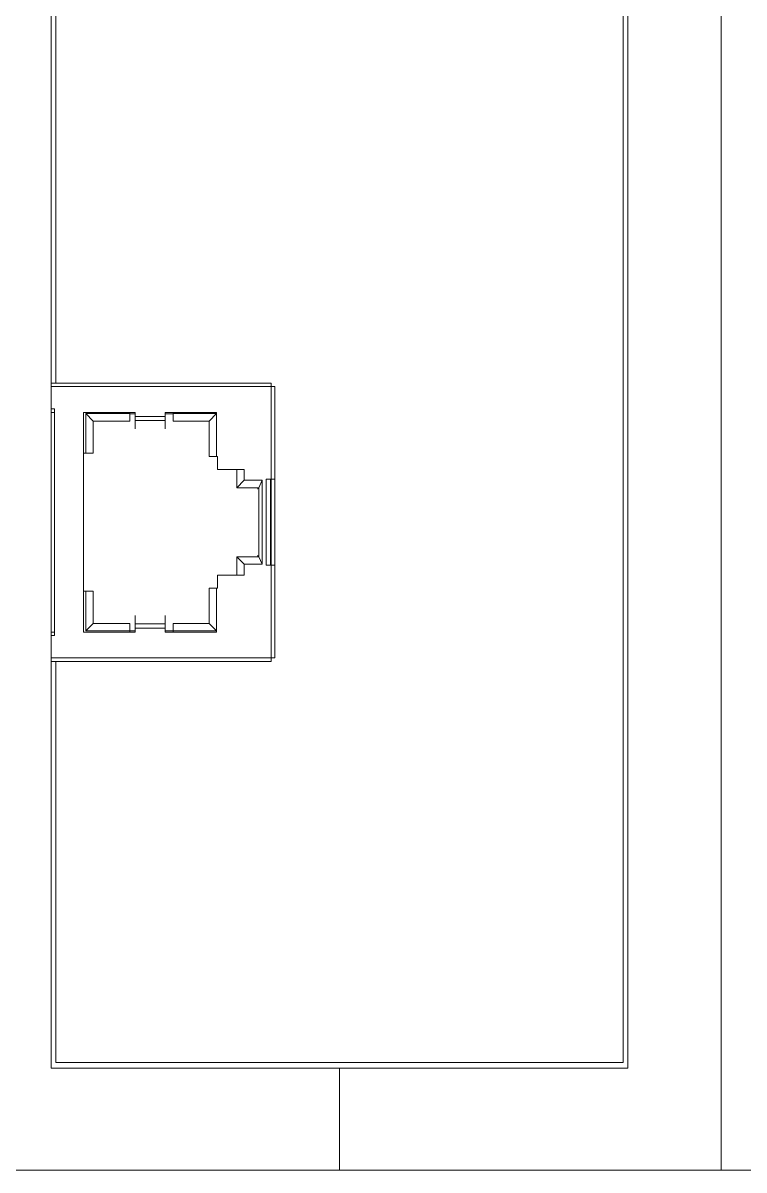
# Model space of a CAD drawing. Header units: millimetres. Extents: x 91 to 341, y 63 to 263.
# Drawn here: x 202.35 to 223.61, y 170.14 to 203.96 of the extents above; entities that cross this region are included whole.
import ezdxf

# ---------------------------------------------------------------- set-up
doc = ezdxf.new("R2010")
doc.units = ezdxf.units.MM

msp = doc.modelspace()

# ---------------------------------------------------------------- linework, layer by layer
at = {"color": 7, "linetype": 'Continuous', "lineweight": 15}
for p, q in [((222.927, 229.139), (222.927, 170.139)), ((203.177, 193.343), (203.177, 226.139)), ((203.315, 225.964), (203.315, 193.343)), ((220.04, 173.314), (220.04, 225.964)), ((220.177, 226.139), (220.177, 173.139)), ((203.177, 193.343), (209.666, 193.343)), ((203.177, 193.241), (203.177, 193.343)), ((203.177, 192.581), (203.177, 193.241)), ((203.177, 193.241), (209.666, 193.241)), ((209.666, 193.241), (209.666, 193.343)), ((209.666, 193.241), (209.667, 193.241)), ((209.667, 193.241), (209.667, 190.511)), ((209.769, 193.241), (209.667, 193.241)), ((209.769, 190.511), (209.769, 193.241)), ((203.279, 192.581), (203.177, 192.581)), ((203.177, 192.479), (203.177, 192.581)), ((203.279, 192.479), (203.177, 192.479)), ((203.177, 186.002), (203.177, 192.479)), ((203.279, 192.479), (203.279, 192.581)), ((203.279, 186.002), (203.279, 192.479)), ((205.654, 192.479), (204.13, 192.479)), ((204.13, 192.479), (204.13, 186.002)), ((205.502, 192.445), (205.502, 192.479)), ((205.654, 192.361), (205.654, 192.479)), ((208.058, 192.479), (206.543, 192.479)), ((206.543, 192.479), (206.543, 192.361)), ((206.772, 192.479), (206.772, 192.445)), ((208.058, 191.184), (208.058, 192.479)), ((204.202, 192.445), (204.202, 191.273)), ((205.502, 192.445), (204.202, 192.445)), ((204.202, 192.445), (204.422, 192.225)), ((205.502, 192.225), (204.422, 192.225)), ((204.422, 191.273), (204.422, 192.225)), ((205.502, 192.225), (205.502, 192.445)), ((205.502, 192.441), (205.654, 192.441)), ((206.543, 192.361), (205.654, 192.361)), ((205.654, 192.238), (205.654, 192.361)), ((205.654, 192.238), (206.543, 192.238)), ((205.654, 192.238), (205.654, 191.995)), ((206.543, 192.441), (206.772, 192.441)), ((206.543, 192.361), (206.543, 192.238)), ((206.543, 191.995), (206.543, 192.238)), ((208.058, 192.445), (206.772, 192.445)), ((206.772, 192.445), (206.772, 192.225)), ((207.838, 192.225), (206.772, 192.225)), ((208.058, 192.445), (207.838, 192.225)), ((207.838, 191.184), (207.838, 192.225)), ((204.13, 191.273), (204.202, 191.273)), ((204.422, 191.273), (204.202, 191.273)), ((207.838, 191.184), (208.058, 191.184)), ((208.08, 191.184), (208.058, 191.184)), ((208.08, 190.797), (208.08, 191.184)), ((208.871, 190.797), (208.08, 190.797)), ((208.651, 190.257), (208.651, 190.797)), ((208.871, 190.477), (208.871, 190.797)), ((208.871, 190.477), (208.651, 190.257)), ((209.4, 190.477), (208.871, 190.477)), ((209.4, 190.477), (209.298, 190.257)), ((209.4, 188.005), (209.4, 190.477)), ((209.667, 190.511), (209.515, 190.511)), ((209.515, 190.511), (209.515, 187.971)), ((209.642, 190.511), (209.642, 187.971)), ((209.667, 190.511), (209.769, 190.511)), ((209.667, 187.971), (209.667, 190.511)), ((209.769, 190.511), (209.769, 187.971)), ((209.298, 190.257), (208.651, 190.257)), ((209.272, 190.225), (209.263, 190.225)), ((209.272, 190.225), (209.272, 190.257)), ((209.298, 188.225), (209.298, 190.257)), ((208.651, 187.685), (208.651, 188.225)), ((208.871, 188.005), (208.651, 188.225)), ((208.651, 188.225), (209.298, 188.225)), ((209.263, 188.257), (209.272, 188.257)), ((209.272, 188.225), (209.272, 188.257)), ((209.4, 188.005), (209.298, 188.225)), ((208.871, 187.685), (208.871, 188.005)), ((208.871, 188.005), (209.4, 188.005)), ((209.515, 187.971), (209.667, 187.971)), ((209.667, 187.971), (209.667, 185.24)), ((209.769, 187.971), (209.667, 187.971)), ((209.769, 185.24), (209.769, 187.971)), ((208.08, 187.298), (208.08, 187.685)), ((208.08, 187.685), (208.871, 187.685)), ((204.13, 187.209), (204.202, 187.209)), ((204.202, 187.209), (204.202, 186.036)), ((204.422, 187.209), (204.202, 187.209)), ((204.422, 187.209), (204.422, 186.256)), ((207.838, 186.256), (207.838, 187.298)), ((208.058, 187.298), (207.838, 187.298)), ((208.058, 187.298), (208.08, 187.298)), ((208.058, 186.002), (208.058, 187.298)), ((205.654, 186.487), (205.654, 186.244)), ((206.543, 186.244), (206.543, 186.487)), ((204.202, 186.036), (204.422, 186.256)), ((204.422, 186.256), (205.502, 186.256)), ((205.502, 186.036), (205.502, 186.256)), ((205.654, 186.04), (205.502, 186.04)), ((205.654, 186.121), (205.654, 186.244)), ((206.543, 186.244), (205.654, 186.244)), ((205.654, 186.002), (205.654, 186.121)), ((205.654, 186.121), (206.543, 186.121)), ((206.543, 186.244), (206.543, 186.121)), ((206.543, 186.121), (206.543, 186.002)), ((206.772, 186.04), (206.543, 186.04)), ((206.772, 186.256), (207.838, 186.256)), ((206.772, 186.256), (206.772, 186.036)), ((208.058, 186.036), (207.838, 186.256)), ((203.177, 186.002), (203.279, 186.002)), ((203.177, 185.901), (203.177, 186.002)), ((203.177, 185.24), (203.177, 185.901)), ((203.177, 185.901), (203.279, 185.901)), ((203.279, 185.901), (203.279, 186.002)), ((204.13, 186.002), (205.654, 186.002)), ((204.202, 186.036), (205.502, 186.036)), ((205.502, 186.002), (205.502, 186.036)), ((206.543, 186.002), (208.058, 186.002)), ((206.772, 186.036), (206.772, 186.002)), ((206.772, 186.036), (208.058, 186.036)), ((209.666, 185.24), (203.177, 185.24)), ((203.177, 185.139), (203.177, 185.24)), ((209.666, 185.139), (203.177, 185.139)), ((203.177, 173.139), (203.177, 185.139)), ((203.315, 185.139), (203.315, 173.314)), ((209.667, 185.24), (209.666, 185.24)), ((209.666, 185.139), (209.666, 185.24)), ((209.667, 185.24), (209.769, 185.24)), ((203.315, 173.314), (220.04, 173.314)), ((211.677, 173.139), (203.177, 173.139)), ((211.677, 170.139), (211.677, 173.139)), ((220.177, 173.139), (211.677, 173.139)), ((211.677, 170.139), (200.427, 170.139)), ((222.927, 170.139), (211.677, 170.139)), ((234.177, 170.139), (222.927, 170.139))]:
    msp.add_line(p, q, dxfattribs=at)

doc.saveas('drawing.dxf')
